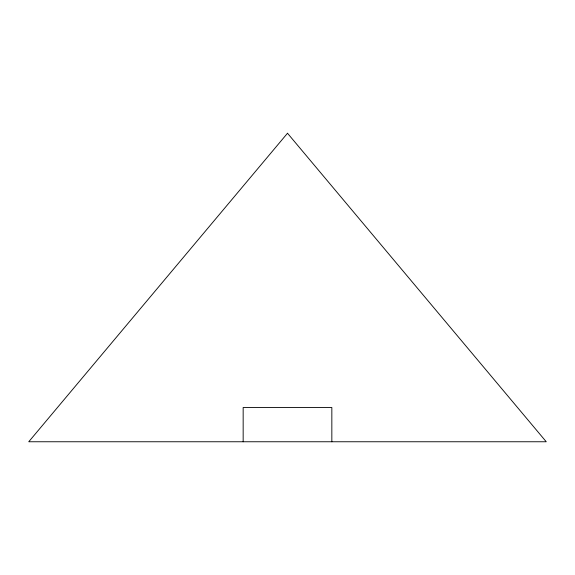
<?xml version="1.0" encoding="UTF-8"?>
<svg xmlns="http://www.w3.org/2000/svg" width="575" height="575" viewBox="0 0 575 575"><rect width="100%" height="100%" fill="white"/><g stroke="black" fill="none" stroke-linecap="round" stroke-linejoin="round"><path stroke-width="0.86" d="M331.84 441.758L331.84 407.495L243.16 407.495L243.16 441.758M287.5 133.242L28.75 441.758L546.25 441.758L287.5 133.242"/></g></svg>
